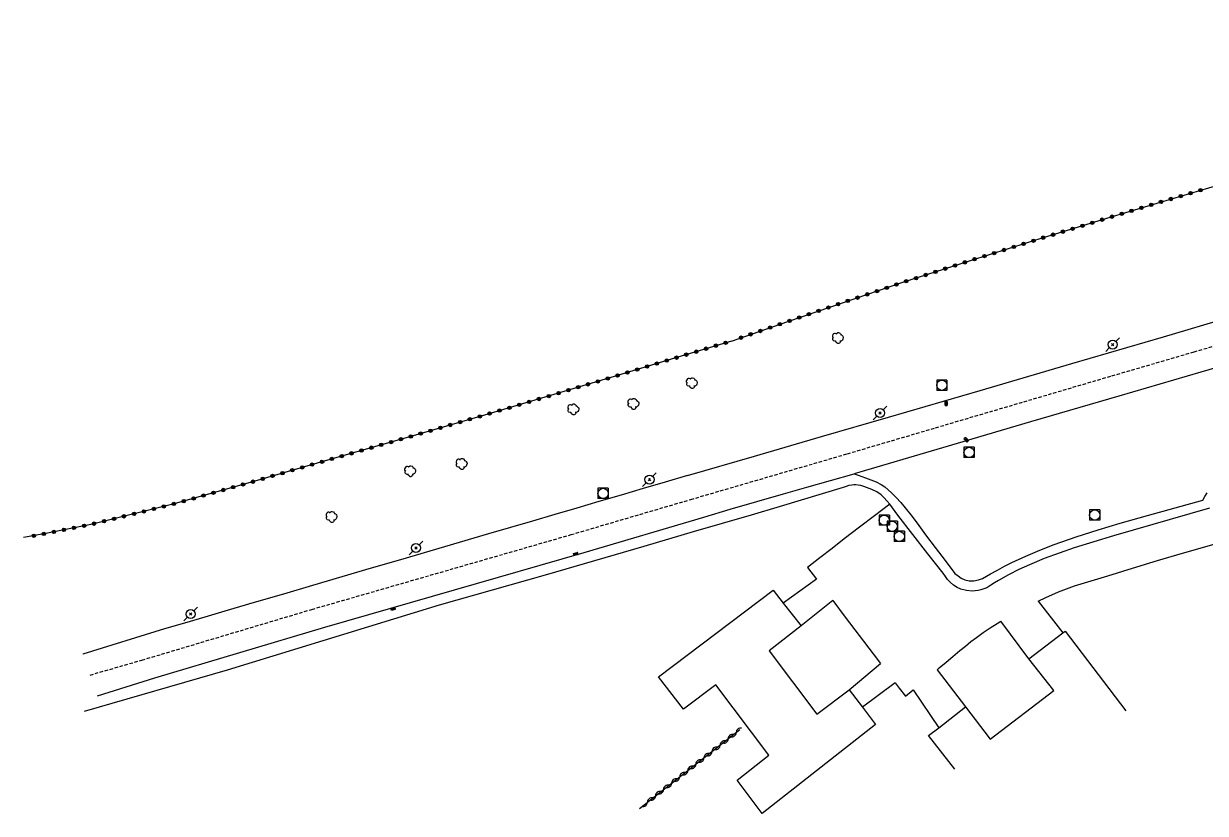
# Model space of a CAD drawing. Header units: millimetres. Extents: x 120371 to 121001, y 132316 to 133001.
# Drawn here: x 120581.1 to 120753.8, y 132315.5 to 132430.9 of the extents above; entities that cross this region are included whole.
import ezdxf

# ---------------------------------------------------------------- set-up
doc = ezdxf.new("R2010")
doc.units = ezdxf.units.MM
doc.linetypes.add('DASHED', pattern=[0.75, 0.5, -0.25])
doc.layers.get('0').update_dxf_attribs({"linetype": 'CONTINUOUS'})
for name, color, linetype in [('W0001', 6, 'DASHED'), ('W0014', 7, 'CONTINUOUS'), ('W0017', 7, 'CONTINUOUS'), ('W0104', 1, 'CONTINUOUS'), ('W0300', 7, 'CONTINUOUS'), ('W0310', 3, 'CONTINUOUS'), ('W0323', 7, 'CONTINUOUS'), ('W0401', 7, 'CONTINUOUS'), ('W0420', 7, 'CONTINUOUS'), ('W0473', 7, 'CONTINUOUS')]:
    doc.layers.add(name, color=color, linetype=linetype)

# ---------------------------------------------------------------- blocks, each defined once
blk = doc.blocks.new('T420')
for p, q in [((0.75, 0.75), (-0.75, 0.75)), ((-0.75, 0.75), (-0.75, -0.75)), ((0.75, 0.75), (0.75, -0.75)), ((0.75, -0.75), (-0.75, -0.75))]:
    blk.add_line(p, q)
blk.add_ellipse((0, 0), major_axis=(-0.53, 0.53), ratio=1, start_param=3.926991, end_param=10.210176)
blk = doc.blocks.new('T473')
for p, q in [((-0.166667, 0.166667), (0.166667, -0.166667)), ((-0.166667, -0.166667), (0.166667, 0.166667)), ((0.500001, 0.500001), (1.000002, 1.000002)), ((-1.000002, -1.000002), (-0.500001, -0.500001))]:
    blk.add_line(p, q)
blk.add_ellipse((0, 0), major_axis=(0.471405, 0.471405), ratio=1, start_param=5.4977871438, end_param=11.780972451)
blk = doc.blocks.new('T401')
for p, q in [((-0.3, 0.3), (0, 0.3)), ((-0.3, -0.25), (-0.3, 0.3)), ((-0.3, 0.15), (0, 0.15)), ((-0.3, 0), (0, 0)), ((0, 0.3), (0, -0.25)), ((-0.3, -0.15), (0, -0.15)), ((-0.3, -0.25), (-0.3, -0.3)), ((-0.3, -0.3), (0, -0.3)), ((0, -0.3), (0, -0.25))]:
    blk.add_line(p, q)
blk = doc.blocks.new('T300')
for p, q in [((-0.8, 0.51), (-0.86, 0.34)), ((-0.86, 0.34), (-0.86, 0.17)), ((-0.86, 0.17), (-0.74, 0.06)), ((-0.69, 0.63), (-0.8, 0.51)), ((-0.8, -0.06), (-0.74, 0.06)), ((-0.74, 0.06), (-0.69, 0.11)), ((-0.57, 0.69), (-0.69, 0.63)), ((-0.46, 0.69), (-0.57, 0.69)), ((-0.29, 0.63), (-0.46, 0.69)), ((-0.29, 0.63), (-0.17, 0.74)), ((-0.23, 0.57), (-0.29, 0.63)), ((-0.17, 0.74), (-0.06, 0.8)), ((-0.06, 0.8), (0.06, 0.8)), ((0.06, 0.8), (0.23, 0.74)), ((0.23, 0.74), (0.34, 0.63)), ((0.34, 0.63), (0.4, 0.51)), ((0.46, 0.46), (0.34, 0.46)), ((0.4, 0.51), (0.4, 0.46)), ((0.57, 0.4), (0.46, 0.46)), ((0.57, 0.4), (0.69, 0.29)), ((0.69, 0.29), (0.74, 0.17)), ((0.74, 0.06), (0.69, -0.17)), ((0.74, 0.17), (0.74, 0.06)), ((-0.8, -0.17), (-0.8, -0.06)), ((-0.8, -0.23), (-0.8, -0.17)), ((-0.74, -0.34), (-0.8, -0.23)), ((-0.69, -0.4), (-0.74, -0.34)), ((-0.51, -0.46), (-0.69, -0.4)), ((-0.4, -0.46), (-0.51, -0.46)), ((-0.4, -0.46), (-0.34, -0.46)), ((-0.34, -0.46), (-0.34, -0.4)), ((-0.34, -0.51), (-0.34, -0.46)), ((-0.29, -0.63), (-0.34, -0.51)), ((-0.17, -0.74), (-0.29, -0.63)), ((-0.06, -0.8), (-0.17, -0.74)), ((0.06, -0.8), (-0.06, -0.8)), ((0.17, -0.74), (0.06, -0.8)), ((0.23, -0.69), (0.17, -0.74)), ((0.29, -0.46), (0.23, -0.46)), ((0.29, -0.63), (0.23, -0.69)), ((0.46, -0.4), (0.29, -0.46)), ((0.34, -0.51), (0.29, -0.63)), ((0.34, -0.51), (0.34, -0.46)), ((0.57, -0.34), (0.46, -0.4)), ((0.63, -0.29), (0.57, -0.34)), ((0.69, -0.17), (0.63, -0.29))]:
    blk.add_line(p, q)
blk = doc.blocks.new('t323o')
at = {"color": 0, "linetype": 'Continuous'}
for radius in [0.25, 0.15]:
    blk.add_circle((0, 0), radius, dxfattribs=at)
blk = doc.blocks.new('t310o')
at = {"color": 0, "linetype": 'Continuous'}
for centre, start, end in [((-0.5, 0.38), 216.8699, 323.1304), ((0.5, -0.37), 36.8699, 143.1303)]:
    blk.add_arc(centre, 0.625, start, end, dxfattribs=at)

msp = doc.modelspace()

# ---------------------------------------------------------------- linework, layer by layer
at = {"layer": 'W0001'}
msp.add_lwpolyline([(120590.84, 132335.74), (120598.42, 132337.93), (120623.25, 132345.34), (120661.11, 132356.26), (120678.6, 132361.4), (120701.48, 132368.08), (120714.36, 132371.88), (120727.25, 132375.68), (120740.14, 132379.47), (120752.13, 132382.98), (120764.12, 132386.47), (120776.11, 132389.95), (120786.51, 132392.97), (120796.92, 132395.98), (120807.32, 132399), (120819.94, 132402.47), (120831.85, 132405.93), (120843.77, 132409.39), (120854.02, 132412.37), (120864.26, 132415.37), (120873.99, 132418.42)], dxfattribs=at)
at = {"layer": 'W0014'}
for points in [[(120702.49, 132365.13), (120703.04, 132364.94), (120703.59, 132364.75), (120704.14, 132364.55), (120704.93, 132364.28), (120705.71, 132363.99), (120706.44, 132363.61), (120706.96, 132363.24), (120707.46, 132362.82), (120707.93, 132362.37), (120708.62, 132361.68), (120709.27, 132360.95), (120709.91, 132360.2), (120710.93, 132358.91), (120711.91, 132357.58), (120712.9, 132356.24), (120714.32, 132354.36), (120715.75, 132352.47), (120717.18, 132350.58), (120717.65, 132350.24), (120718.12, 132349.9), (120718.62, 132349.66), (120719.27, 132349.53), (120719.97, 132349.53), (120720.64, 132349.64), (120721.24, 132349.86), (120721.82, 132350.18), (120722.4, 132350.51), (120723.44, 132351.06), (120724.46, 132351.64), (120725.5, 132352.18), (120727.54, 132353.13), (120729.62, 132353.99), (120731.72, 132354.81), (120734.9, 132355.93), (120738.11, 132356.95), (120741.34, 132357.92), (120745.35, 132359.08), (120749.37, 132360.19), (120753.4, 132361.29), (120753.73, 132361.83), (120754.06, 132362.38)], [(120707.67, 132360.72), (120707.27, 132361.18), (120706.87, 132361.65), (120706.44, 132362.06), (120705.77, 132362.51), (120705.04, 132362.88), (120704.29, 132363.17), (120703.88, 132363.3), (120703.47, 132363.42), (120703.05, 132363.49), (120702.74, 132363.52), (120702.43, 132363.52), (120702.12, 132363.5), (120701.7, 132363.42), (120701.29, 132363.29), (120700.88, 132363.16), (120697.8, 132362.23), (120694.72, 132361.29), (120691.64, 132360.37), (120687.41, 132359.12), (120683.17, 132357.89), (120678.93, 132356.66)], [(120678.93, 132356.66), (120671.74, 132354.55), (120664.54, 132352.44), (120657.34, 132350.35), (120652.17, 132348.88), (120646.99, 132347.41), (120641.82, 132345.95)], [(120641.82, 132345.95), (120610.87, 132336.46), (120589.97, 132330.41)]]:
    msp.add_lwpolyline(points, dxfattribs=at)
at = {"layer": 'W0017'}
for points in [[(120678.12, 132364.89), (120687.91, 132367.74), (120697.7, 132370.59), (120707.49, 132373.45), (120720.88, 132377.35), (120734.27, 132381.26), (120747.66, 132385.18), (120757.19, 132387.98), (120766.73, 132390.78), (120776.27, 132393.56), (120786.05, 132396.36), (120795.83, 132399.14), (120805.61, 132401.91)], [(120808.33, 132396.04), (120797.93, 132393.03), (120787.52, 132390.02), (120777.12, 132387), (120765.13, 132383.51), (120753.14, 132380.02), (120741.15, 132376.52), (120728.26, 132372.73), (120715.37, 132368.93), (120702.49, 132365.13)], [(120678.12, 132364.89), (120674.88, 132363.94), (120671.65, 132362.99), (120668.42, 132362.05), (120665.19, 132361.1), (120661.96, 132360.15), (120658.72, 132359.2), (120655.49, 132358.25), (120652.26, 132357.31), (120649.03, 132356.36), (120644.75, 132355.1), (120640.47, 132353.85), (120636.19, 132352.59), (120631.92, 132351.34), (120627.64, 132350.08), (120623.36, 132348.83), (120619.09, 132347.58), (120614.81, 132346.32), (120610.53, 132345.07), (120607.59, 132344.2), (120604.65, 132343.34), (120601.7, 132342.48), (120601.7, 132342.48), (120601.7, 132342.48), (120601.7, 132342.48), (120589.79, 132338.77), (120589.79, 132338.77)], [(120680.5, 132358.81), (120684.37, 132359.96), (120688.25, 132361.11), (120692.13, 132362.24), (120695.58, 132363.22), (120699.03, 132364.17), (120702.49, 132365.13)], [(120707.67, 132360.72), (120705.45, 132359.02), (120703.24, 132357.33), (120701.03, 132355.64), (120699.24, 132354.25), (120697.45, 132352.86), (120695.66, 132351.47)], [(120754.38, 132360.13), (120743.24, 132356.93), (120740.37, 132356.08), (120737.49, 132355.23), (120734.64, 132354.32), (120732.43, 132353.56), (120730.23, 132352.77), (120728.07, 132351.87), (120726.54, 132351.15), (120725.02, 132350.38), (120723.54, 132349.55), (120722.98, 132349.21), (120722.42, 132348.86), (120721.86, 132348.5), (120721.43, 132348.35), (120721, 132348.2), (120720.57, 132348.09), (120719.73, 132348.02), (120718.88, 132348.08), (120718.08, 132348.29), (120717.52, 132348.55), (120716.98, 132348.89), (120716.5, 132349.29), (120716.13, 132349.7), (120715.8, 132350.15), (120715.48, 132350.61), (120713.26, 132353.45), (120711.05, 132356.28), (120708.86, 132359.13), (120708.46, 132359.66), (120708.07, 132360.19), (120707.67, 132360.72)], [(120591.9, 132332.71), (120600.32, 132335.34), (120625.15, 132342.74), (120663.01, 132353.67), (120680.5, 132358.81)], [(120729.38, 132346.54), (120730.49, 132347.08), (120732.33, 132347.89), (120734.69, 132348.76), (120737.1, 132349.52), (120739.52, 132350.26), (120743.15, 132351.38), (120746.79, 132352.47), (120750.44, 132353.55), (120756.42, 132355.26), (120762.41, 132356.98), (120764.18, 132357.49)], [(120695.66, 132351.47), (120696.98, 132349.74)], [(120696.98, 132349.74), (120692.12, 132346.25)], [(120699.34, 132346.63), (120694.72, 132342.93)], [(120699.34, 132346.63), (120701.18, 132344.21), (120703.21, 132341.53), (120705.24, 132338.86), (120706.32, 132337.44)], [(120729.38, 132346.54), (120732.96, 132341.89)], [(120714.59, 132336.51), (120714.9, 132336.77), (120715.9, 132337.62), (120716.9, 132338.47), (120717.92, 132339.32), (120718.72, 132339.97), (120719.52, 132340.62), (120720.35, 132341.25), (120721.34, 132341.95), (120722.36, 132342.63), (120723.39, 132343.28), (120723.92, 132343.6)], [(120728.01, 132338.12), (120723.92, 132343.6)], [(120701.76, 132333.6), (120706.32, 132337.44)], [(120714.59, 132336.51), (120718.74, 132331.1)], [(120708.49, 132334.58), (120703.68, 132331.05)], [(120708.49, 132334.58), (120709.07, 132333.83), (120709.96, 132332.65), (120711.09, 132333.59)], [(120711.09, 132333.59), (120714.83, 132328.04)]]:
    msp.add_lwpolyline(points, dxfattribs=at)
at = {"layer": 'W0104'}
msp.add_lwpolyline([(120690.04, 132339.26), (120697.01, 132330.02), (120701.76, 132333.6), (120703.68, 132331.05), (120705.61, 132328.5), (120689.04, 132315.52), (120685.37, 132320.38), (120690.02, 132324.02), (120682.25, 132334.32), (120677.56, 132330.77), (120673.87, 132335.48), (120690.64, 132348.14), (120692.12, 132346.25), (120694.72, 132342.93)], close=True, dxfattribs=at)
for points in [[(120717.18, 132321.97), (120713.34, 132326.88), (120714.83, 132328.04), (120718.74, 132331.1), (120722.33, 132326.37), (120731.66, 132333.46), (120728.01, 132338.12), (120732.96, 132341.89), (120733.31, 132342.15)], [(120733.31, 132342.15), (120742.16, 132330.51)]]:
    msp.add_lwpolyline(points, dxfattribs=at)
at = {"layer": 'W0310'}
msp.add_lwpolyline([(120671.09, 132316.23), (120685.79, 132327.77)], dxfattribs=at)
at = {"layer": 'W0323'}
for points in [[(120684.53, 132384.56), (120692.78, 132387.41), (120701.04, 132390.25), (120709.31, 132393.04), (120719.48, 132396.33), (120729.67, 132399.53), (120739.89, 132402.66), (120749.05, 132405.41), (120758.23, 132408.1), (120767.41, 132410.75), (120784.37, 132415.4), (120801.37, 132419.88), (120818.34, 132424.44), (120826.09, 132426.6), (120833.83, 132428.77), (120841.58, 132430.95)], [(120684.53, 132384.56), (120676.22, 132382.04), (120667.91, 132379.52), (120659.59, 132377.02), (120648.48, 132373.74), (120637.35, 132370.51), (120626.21, 132367.34), (120614.58, 132363.99), (120602.94, 132360.71), (120591.2, 132357.81), (120584.63, 132356.47), (120581.13, 132355.82)]]:
    msp.add_lwpolyline(points, dxfattribs=at)

# ---------------------------------------------------------------- block references
at = {"layer": 'W0300'}
for p in [(120700.15, 132384.99), (120678.81, 132378.4), (120661.49, 132374.56), (120670.27, 132375.36), (120637.66, 132365.53), (120645.17, 132366.58), (120626.17, 132358.84)]:
    msp.add_blockref('T300', p, dxfattribs=at)
at = {"layer": 'W0310', "rotation": 38.11003697565381}
for p in [(120684.07, 132326.42), (120685.25, 132327.34), (120681.71, 132324.57), (120682.89, 132325.49), (120679.35, 132322.71), (120680.53, 132323.64), (120676.99, 132320.86), (120678.17, 132321.79), (120674.63, 132319.01), (120675.81, 132319.94), (120673.45, 132318.09), (120672.27, 132317.16)]:
    msp.add_blockref('t310o', p, dxfattribs=at)
at = {"layer": 'W0323'}
for p, rotation in [((120750.19, 132405.74), 16.37094143207671), ((120751.63, 132406.17), 16.37094143207671), ((120753.07, 132406.59), 16.37094143207671), ((120744.44, 132404.02), 16.70842744546987), ((120745.88, 132404.46), 16.70842744546987), ((120747.31, 132404.89), 16.70842744546987), ((120748.75, 132405.32), 16.70842744546987), ((120738.7, 132402.29), 17.02941790691606), ((120740.13, 132402.73), 16.70842744546987), ((120741.57, 132403.16), 16.70842744546987), ((120743, 132403.59), 16.70842744546987), ((120734.39, 132400.97), 17.02941790691606), ((120735.83, 132401.41), 17.02941790691606), ((120737.26, 132401.85), 17.02941790691606), ((120728.66, 132399.21), 17.41606521886312), ((120730.09, 132399.66), 17.02941790691606), ((120731.52, 132400.1), 17.02941790691606), ((120732.96, 132400.54), 17.02941790691606), ((120722.93, 132397.41), 17.41606521886312), ((120724.36, 132397.86), 17.41606521886312), ((120725.8, 132398.31), 17.41606521886312), ((120727.23, 132398.76), 17.41606521886312), ((120717.21, 132395.6), 17.93647184107468), ((120718.64, 132396.06), 17.93647184107468), ((120720.07, 132396.52), 17.41606521886312), ((120721.5, 132396.97), 17.41606521886312), ((120711.51, 132393.75), 17.93647184107468), ((120712.93, 132394.21), 17.93647184107468), ((120714.36, 132394.67), 17.93647184107468), ((120715.79, 132395.14), 17.93647184107468), ((120707.23, 132392.34), 18.60305636175024), ((120708.65, 132392.82), 18.60305636175024), ((120710.08, 132393.29), 17.93647184107468), ((120701.55, 132390.43), 18.60305636175024), ((120702.97, 132390.9), 18.60305636175024), ((120704.39, 132391.38), 18.60305636175024), ((120705.81, 132391.86), 18.60305636175024), ((120695.87, 132388.47), 19.0264618466476), ((120697.29, 132388.96), 19.0264618466476), ((120698.71, 132389.45), 19.0264618466476), ((120700.13, 132389.94), 19.0264618466476), ((120691.62, 132387.01), 19.03266619926146), ((120693.04, 132387.5), 19.0264618466476), ((120694.46, 132387.98), 19.0264618466476), ((120685.95, 132385.05), 19.03266619926146), ((120687.36, 132385.54), 19.03266619926146), ((120688.78, 132386.03), 19.03266619926146), ((120690.2, 132386.52), 19.03266619926146), ((120680.83, 132383.44), 196.8781092789171), ((120682.27, 132383.88), 196.8781092789171), ((120683.7, 132384.31), 196.8781092789171), ((120675.09, 132381.7), 196.8781092790731), ((120676.53, 132382.13), 196.8781092789171), ((120677.96, 132382.57), 196.8781092789171), ((120679.4, 132383), 196.8781092789171), ((120669.35, 132379.96), 196.8781092790731), ((120670.79, 132380.39), 196.8781092790731), ((120672.22, 132380.83), 196.8781092790731), ((120673.66, 132381.26), 196.8781092790731), ((120663.6, 132378.23), 196.6922917832225), ((120665.04, 132378.66), 196.6922917832225), ((120666.48, 132379.09), 196.6922917832225), ((120667.91, 132379.52), 196.8781092790731), ((120657.86, 132376.51), 196.4425563125633), ((120659.29, 132376.94), 196.4425563125633), ((120660.73, 132377.37), 196.6922917832225), ((120662.17, 132377.8), 196.6922917832225), ((120652.1, 132374.81), 196.4425563125633), ((120653.54, 132375.24), 196.4425563125633), ((120654.98, 132375.66), 196.4425563125633), ((120656.42, 132376.09), 196.4425563125633), ((120646.34, 132373.12), 196.1953332304051), ((120647.78, 132373.54), 196.1953332304051), ((120649.22, 132373.96), 196.4425563125633), ((120650.66, 132374.39), 196.4425563125633), ((120640.58, 132371.45), 196.1953332304051), ((120642.02, 132371.87), 196.1953332304051), ((120643.46, 132372.29), 196.1953332304051), ((120644.9, 132372.71), 196.1953332304051), ((120634.82, 132369.79), 195.8869855911353), ((120636.26, 132370.2), 195.8869855911353), ((120637.7, 132370.61), 196.1953332304051), ((120639.14, 132371.03), 196.1953332304051), ((120629.04, 132368.15), 195.8869855911353), ((120630.49, 132368.56), 195.8869855911353), ((120631.93, 132368.97), 195.8869855911353), ((120633.37, 132369.38), 195.8869855911353), ((120621.84, 132366.08), 196.0755024714251), ((120623.28, 132366.5), 196.0755024714251), ((120624.72, 132366.91), 196.0755024714251), ((120626.16, 132367.33), 196.0755024714251), ((120627.6, 132367.74), 195.8869855911353), ((120616.07, 132364.42), 196.0755024714251), ((120617.51, 132364.84), 196.0755024714251), ((120618.95, 132365.25), 196.0755024714251), ((120620.39, 132365.67), 196.0755024714251), ((120610.3, 132362.78), 195.7547966426416), ((120611.74, 132363.19), 195.7547966426416), ((120613.18, 132363.6), 195.7547966426416), ((120614.63, 132364), 196.0755024714251), ((120604.52, 132361.15), 195.7547966426416), ((120605.97, 132361.56), 195.7547966426416), ((120607.41, 132361.97), 195.7547966426416), ((120608.85, 132362.38), 195.7547966426416), ((120597.26, 132359.3), 193.8637771617806), ((120598.71, 132359.66), 193.8637771617806), ((120600.17, 132360.02), 193.8637771617806), ((120601.62, 132360.38), 193.8637771617806), ((120603.08, 132360.75), 195.7547966426416), ((120589.96, 132357.56), 191.519413316676), ((120591.43, 132357.87), 193.8637771617806), ((120592.89, 132358.23), 193.8637771617806), ((120594.34, 132358.58), 193.8637771617806), ((120595.8, 132358.94), 193.8637771617806), ((120582.61, 132356.1), 190.4759282954521), ((120584.08, 132356.37), 190.4759282954521), ((120585.55, 132356.66), 191.519413316676), ((120587.02, 132356.96), 191.519413316676), ((120588.49, 132357.26), 191.519413316676)]:
    msp.add_blockref('t323o', p, dxfattribs=dict(at, rotation=rotation))
at = {"layer": 'W0401'}
msp.add_blockref('T401', (120716.07, 132375.42), dxfattribs=at)
for p, rotation in [((120718.72, 132370.02), 221.6481116439503), ((120661.76, 132353.58), 106.1773570074432), ((120635.09, 132345.55), 107.04170378653)]:
    msp.add_blockref('T401', p, dxfattribs=dict(at, rotation=rotation))
at = {"layer": 'W0420'}
msp.add_blockref('T420', (120715.28, 132378.1), dxfattribs=at)
at = {"layer": 'W0420', "rotation": 359.9999899820874}
for p in [(120719.27, 132368.28), (120665.79, 132362.28), (120737.62, 132359.13), (120706.87, 132358.38), (120708.04, 132357.48), (120709.07, 132356)]:
    msp.add_blockref('T420', p, dxfattribs=at)
at = {"layer": 'W0473', "rotation": 359.9999899820874}
for p in [(120740.24, 132384.04), (120706.26, 132374.04), (120672.57, 132364.31), (120638.45, 132354.32), (120605.54, 132344.65)]:
    msp.add_blockref('T473', p, dxfattribs=at)

doc.saveas('drawing.dxf')
